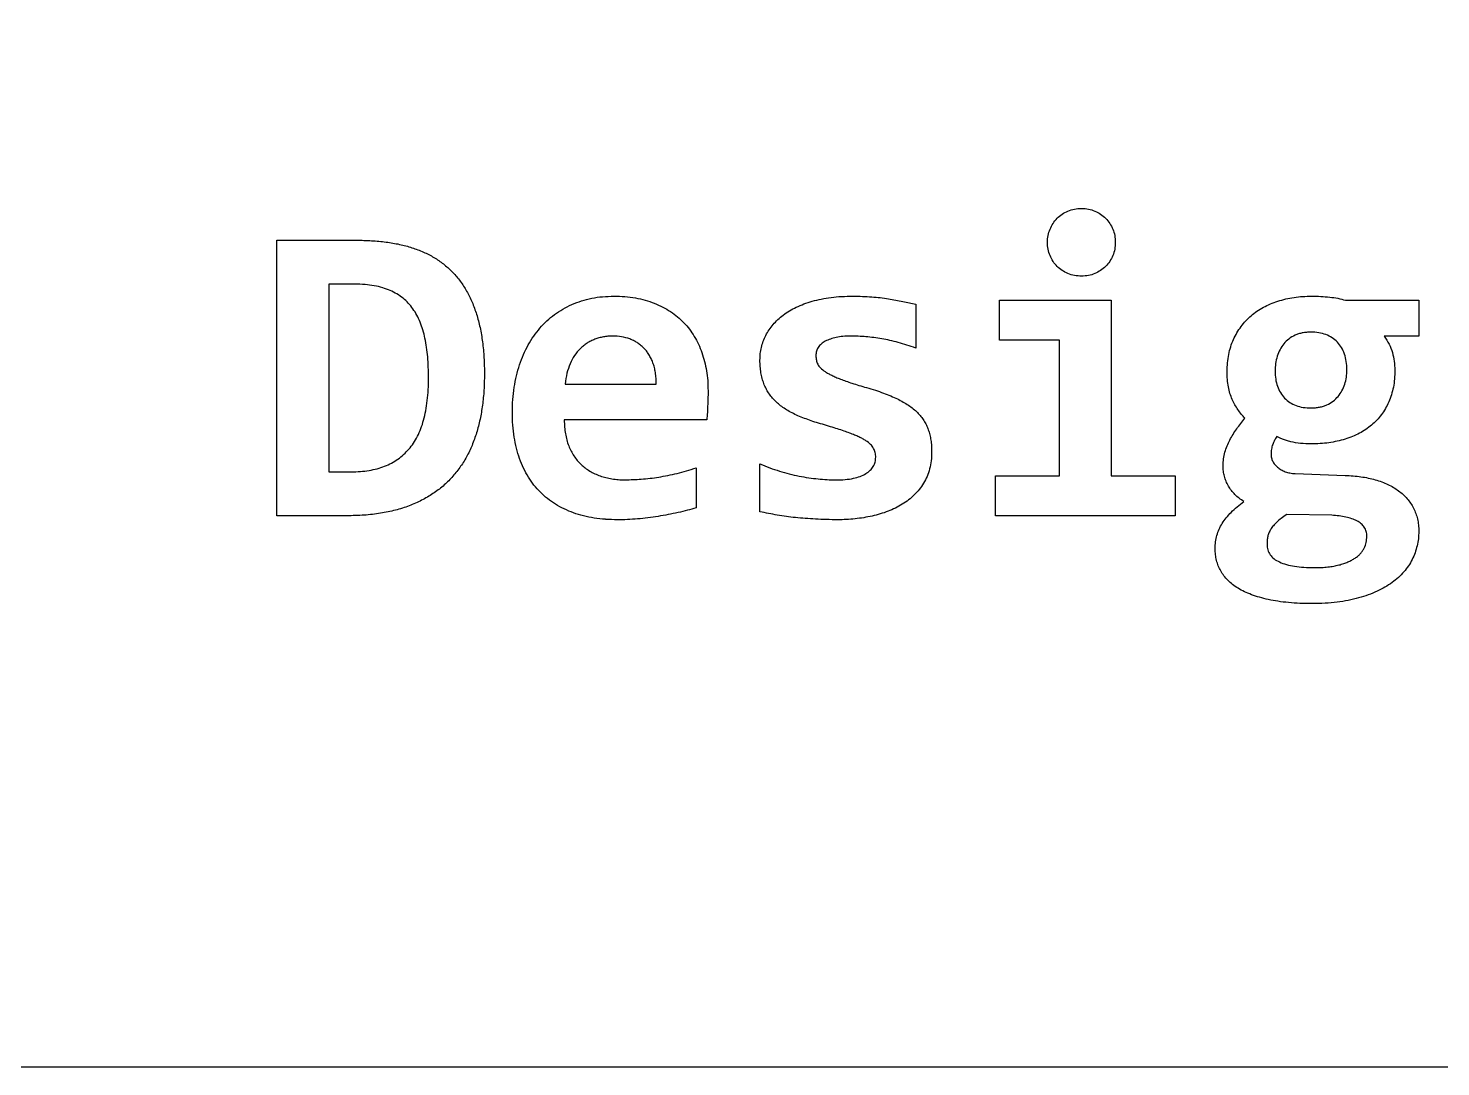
# Model space of a CAD drawing. Extents: x 0 to 260, y 0 to 99.
# Drawn here: x 130.2 to 146.48, y 0.12 to 12.09 of the extents above; entities that cross this region are included whole.
import ezdxf

# ---------------------------------------------------------------- set-up
doc = ezdxf.new("R2010")
doc.units = 0
doc.layers.get('0').update_dxf_attribs({"linetype": 'CONTINUOUS'})

msp = doc.modelspace()

# ---------------------------------------------------------------- linework, layer by layer
at = {"color": 7}
for points in [[(0.120758, 99.386226), (0.120758, 0.120751), (260.120757, 0.120751), (260.120757, 99.386226)], [(142.419569, 10.006007)], [(141.348294, 6.470751), (141.348294, 6.930914), (142.084526, 6.930914), (142.084526, 8.495395), (141.394309, 8.495395), (141.394309, 8.955532), (142.682714, 8.955532), (142.682714, 6.930914), (143.418946, 6.930914), (143.418946, 6.470751)], [(134.811362, 8.184113)], [(145.390381, 8.249518)]]:
    msp.add_lwpolyline(points, close=True, dxfattribs=at)
for points in [[(133.065685, 6.470751), (133.065685, 9.645751), (134.003949, 9.645751)], [(133.965127, 9.139629), (133.663874, 9.139629), (133.663874, 6.976951), (133.924143, 6.976951)], [(145.38103, 8.955426), (146.22583, 8.955532)], [(146.22583, 8.955532), (146.22583, 8.541406), (145.826079, 8.541406)], [(140.428727, 8.908965), (140.428723, 8.403373)], [(136.388796, 7.989115), (137.437062, 7.989247)], [(138.020153, 7.575201), (136.378728, 7.575201)], [(137.897206, 7.02291), (137.897206, 6.56272)], [(138.633445, 6.517397), (138.633445, 7.069026)], [(144.801535, 6.957478), (145.375999, 6.935782)], [(133.870221, 6.470671), (133.065685, 6.470751)], [(136.853252, 6.429555), (136.853253, 6.429767)], [(145.222139, 6.47591), (144.703757, 6.485964)], [(145.620446, 6.290543), (145.620453, 6.290305)]]:
    msp.add_lwpolyline(points, dxfattribs=at)
for points in [[(142.057923, 9.898851), (142.075618, 9.916843), (142.095204, 9.933009), (142.11616, 9.947032)], [(142.11616, 9.947032), (142.13721, 9.961055), (142.15964, 9.973225), (142.183025, 9.982988)], [(142.183025, 9.982988), (142.207335, 9.993307), (142.232677, 10.001245), (142.258517, 10.006007)], [(142.258517, 10.006007), (142.28501, 10.01077), (142.312026, 10.012357), (142.339043, 10.013945)], [(142.339043, 10.013945), (142.366093, 10.011299), (142.393142, 10.011034), (142.419569, 10.006007)], [(142.419569, 10.005928), (142.444673, 10.001165), (142.469214, 9.992963), (142.492905, 9.982909)], [(142.492905, 9.982909), (142.516304, 9.972855), (142.538874, 9.961213), (142.559769, 9.946952)], [(142.559769, 9.946952), (142.580267, 9.932929), (142.599154, 9.916578), (142.616568, 9.898772)], [(141.953671, 9.700413), (141.958243, 9.725549), (141.966085, 9.750102), (141.97596, 9.773756)], [(141.97596, 9.773756), (141.985696, 9.797039), (141.997407, 9.819502), (142.011189, 9.840616)], [(142.011189, 9.840616), (142.024805, 9.861518), (142.040441, 9.881097), (142.057923, 9.898851)], [(142.616568, 9.898772), (142.634134, 9.88078), (142.650203, 9.861439), (142.664021, 9.840537)], [(142.664021, 9.840537), (142.677922, 9.819635), (142.689548, 9.797039), (142.699251, 9.773677)], [(142.699251, 9.773677), (142.709091, 9.749864), (142.716957, 9.725443), (142.721539, 9.700334)], [(134.003949, 9.645751), (134.062717, 9.645751), (134.121484, 9.643105), (134.180099, 9.63993)], [(134.180099, 9.63993), (134.235156, 9.63649), (134.29008, 9.630405), (134.344744, 9.622732)], [(134.344744, 9.622732), (134.396387, 9.615323), (134.447799, 9.606328), (134.498605, 9.594686)], [(141.946482, 9.62133), (141.947699, 9.647894), (141.948943, 9.674431), (141.953671, 9.700413)], [(141.953671, 9.542933), (141.948975, 9.568598), (141.947729, 9.595003), (141.946482, 9.62133)], [(142.721539, 9.700334), (142.726286, 9.674405), (142.727508, 9.647814), (142.728728, 9.621277)], [(142.728728, 9.621277), (142.727484, 9.595083), (142.726241, 9.568704), (142.721539, 9.542933)], [(134.498605, 9.594686), (134.546441, 9.583573), (134.593738, 9.57008), (134.640244, 9.554416)], [(134.640244, 9.554416), (134.684687, 9.539335), (134.728407, 9.522164), (134.771097, 9.502664)], [(134.771097, 9.502664), (134.812077, 9.483878), (134.852108, 9.463029), (134.890448, 9.439376)], [(141.97596, 9.469617), (141.966096, 9.493165), (141.958246, 9.517851), (141.953671, 9.542933)], [(142.011189, 9.402731), (141.997375, 9.423897), (141.985686, 9.446281), (141.97596, 9.469617)], [(142.699251, 9.469617), (142.689556, 9.446334), (142.677957, 9.423739), (142.664021, 9.402731)], [(142.721539, 9.542933), (142.716954, 9.517798), (142.709083, 9.493298), (142.699251, 9.469617)], [(134.890448, 9.439376), (134.928046, 9.416092), (134.964019, 9.390348), (134.998294, 9.362461)], [(134.998294, 9.362461), (135.03213, 9.334918), (135.06431, 9.305391), (135.094637, 9.274011)], [(142.057923, 9.345237), (142.040331, 9.362699), (142.024737, 9.38204), (142.011189, 9.402731)], [(142.11616, 9.298485), (142.095406, 9.312243), (142.075649, 9.327721), (142.057923, 9.345237)], [(142.183025, 9.261814), (142.159593, 9.271868), (142.137356, 9.284303), (142.11616, 9.298485)], [(142.559769, 9.298485), (142.538727, 9.284197), (142.516354, 9.271815), (142.492905, 9.261814)], [(142.616568, 9.345237), (142.599125, 9.328039), (142.580066, 9.312296), (142.559769, 9.298485)], [(142.664021, 9.402731), (142.650273, 9.382093), (142.634251, 9.362752), (142.616568, 9.345237)], [(134.082322, 9.135396), (134.043345, 9.138306), (134.004237, 9.1391), (133.965127, 9.139629)], [(134.18873, 9.121637), (134.153526, 9.127987), (134.117979, 9.13275), (134.082322, 9.135396)], [(134.285792, 9.098619), (134.253902, 9.108144), (134.221464, 9.115552), (134.18873, 9.121637)], [(135.094637, 9.274011), (135.125272, 9.24234), (135.154017, 9.208791), (135.180195, 9.173363)], [(135.180195, 9.173363), (135.207109, 9.136957), (135.231311, 9.098539), (135.253531, 9.059037)], [(142.258517, 9.239589), (142.23267, 9.244087), (142.207211, 9.251495), (142.183025, 9.261814)], [(142.339043, 9.231651), (142.312065, 9.234297), (142.285086, 9.234826), (142.258517, 9.239589)], [(142.419569, 9.239589), (142.393063, 9.234826), (142.366053, 9.233239), (142.339043, 9.231651)], [(142.492905, 9.261814), (142.469336, 9.251759), (142.444678, 9.244087), (142.419569, 9.239589)], [(134.372788, 9.066975), (134.344508, 9.07941), (134.315386, 9.089729), (134.285792, 9.098619)], [(134.450438, 9.026731), (134.42548, 9.041813), (134.39951, 9.05528), (134.372788, 9.066975)], [(134.520179, 8.977836), (134.498081, 8.995563), (134.47474, 9.011994), (134.450438, 9.026731)], [(134.581292, 8.92103), (134.562279, 8.941403), (134.541825, 8.960347), (134.520179, 8.977836)], [(135.253531, 9.059037), (135.276624, 9.018), (135.297576, 8.975773), (135.316082, 8.932513)], [(136.577885, 8.947621), (136.616549, 8.959792), (136.655977, 8.969846), (136.695797, 8.977836)], [(136.695797, 8.977836), (136.73668, 8.986038), (136.777977, 8.992124), (136.819461, 8.995828)], [(136.819461, 8.995828), (136.862704, 8.999532), (136.90615, 9.000591), (136.949596, 9.001649)], [(136.949596, 9.001649), (136.992297, 9.001596), (137.034998, 8.999003), (137.077574, 8.996622)], [(137.077574, 8.996622), (137.11804, 8.993711), (137.158394, 8.988684), (137.198362, 8.981541)], [(137.198362, 8.981541), (137.236387, 8.974661), (137.274062, 8.966195), (137.311241, 8.955611)], [(137.311241, 8.955611), (137.346789, 8.945557), (137.381883, 8.933916), (137.416212, 8.920395)], [(139.235942, 8.943202), (139.270329, 8.952992), (139.305147, 8.961194), (139.340194, 8.968338)], [(139.340194, 8.968338), (139.377584, 8.976011), (139.415235, 8.982096), (139.453073, 8.987123)], [(139.453073, 8.987123), (139.493177, 8.99215), (139.533492, 8.995855), (139.573861, 8.997971)], [(139.573861, 8.997971), (139.616958, 9.000617), (139.660118, 9.000882), (139.703278, 9.001675)], [(139.703278, 9.001675), (139.740678, 9.001464), (139.778076, 9.001675), (139.81544, 8.99903)], [(139.81544, 8.99903), (139.850937, 8.99903), (139.886403, 8.995855), (139.921849, 8.993209)], [(139.921849, 8.993209), (139.954737, 8.990563), (139.987607, 8.988182), (140.020349, 8.984477)], [(140.020349, 8.984477), (140.051358, 8.981038), (140.082251, 8.976275), (140.113096, 8.971513)], [(140.113096, 8.971513), (140.169398, 8.962782), (140.22554, 8.952727), (140.281337, 8.941324)], [(144.601659, 8.944049), (144.631752, 8.953574), (144.662208, 8.962041), (144.69297, 8.969184)], [(144.69297, 8.969184), (144.724571, 8.976593), (144.756495, 8.982414), (144.788593, 8.987176)], [(144.788593, 8.987176), (144.821754, 8.992203), (144.855102, 8.995907), (144.888531, 8.998024)], [(144.888531, 8.998024), (144.922984, 9.00067), (144.957524, 9.000934), (144.992064, 9.001728)], [(144.992064, 9.001728), (145.027315, 9.001649), (145.062565, 9.001649), (145.097753, 8.998818)], [(145.097753, 8.998818), (145.131596, 8.996172), (145.165381, 8.99432), (145.199129, 8.99088)], [(145.199129, 8.99088), (145.231189, 8.987441), (145.263216, 8.983472), (145.294753, 8.977122)], [(145.294753, 8.977122), (145.323789, 8.971301), (145.35241, 8.963364), (145.38103, 8.955426)], [(134.634496, 8.855599), (134.618253, 8.878618), (134.600508, 8.900499), (134.581292, 8.92103)], [(134.679791, 8.782256), (134.666134, 8.807656), (134.651099, 8.83213), (134.634496, 8.855599)], [(135.316082, 8.932513), (135.335555, 8.886978), (135.352317, 8.840306), (135.367129, 8.793025)], [(135.367129, 8.793025), (135.38285, 8.742833), (135.396376, 8.691981), (135.407392, 8.640598)], [(136.266568, 8.789453), (136.297351, 8.812207), (136.32914, 8.833533), (136.362192, 8.852715)], [(136.362192, 8.852715), (136.395838, 8.872294), (136.430794, 8.889545), (136.466444, 8.905208)], [(136.466444, 8.905208), (136.502864, 8.921348), (136.540008, 8.935582), (136.577885, 8.947621)], [(137.416212, 8.920395), (137.44953, 8.907166), (137.482127, 8.892244), (137.513993, 8.875813)], [(137.513993, 8.875813), (137.544563, 8.859938), (137.574458, 8.842978), (137.603146, 8.824034)], [(137.603146, 8.824034), (137.631156, 8.805513), (137.658013, 8.785299), (137.683671, 8.763656)], [(138.902337, 8.783606), (138.925176, 8.800804), (138.948968, 8.81697), (138.973516, 8.83176)], [(138.973516, 8.83176), (138.999148, 8.847106), (139.025606, 8.861287), (139.052603, 8.874199)], [(139.052603, 8.874199), (139.081286, 8.887957), (139.110578, 8.900393), (139.140318, 8.911585)], [(139.140318, 8.911585), (139.171733, 8.923491), (139.203647, 8.934074), (139.235942, 8.943202)], [(140.281337, 8.941324), (140.330647, 8.93127), (140.379687, 8.919628), (140.428727, 8.908965)], [(144.293219, 8.775801), (144.314877, 8.794321), (144.337345, 8.812048), (144.360802, 8.828294)], [(144.360802, 8.828294), (144.384599, 8.844698), (144.409415, 8.859753), (144.434857, 8.873564)], [(144.434857, 8.873564), (144.461059, 8.887852), (144.487923, 8.900816), (144.515382, 8.912405)], [(144.515382, 8.912405), (144.543609, 8.924311), (144.572463, 8.93463), (144.601659, 8.944049)], [(134.717897, 8.701744), (134.706547, 8.729207), (134.693905, 8.756116), (134.679791, 8.782256)], [(134.749532, 8.612579), (134.740547, 8.642821), (134.72995, 8.672587), (134.717897, 8.701744)], [(135.407392, 8.640598), (135.41921, 8.585486), (135.428143, 8.529738), (135.435432, 8.473805)], [(136.02643, 8.540692), (136.04878, 8.572812), (136.072829, 8.603742), (136.098328, 8.633428)], [(136.098328, 8.633428), (136.12341, 8.662665), (136.149894, 8.690711), (136.178134, 8.716851)], [(136.178134, 8.716851), (136.206128, 8.742781), (136.235848, 8.766778), (136.266568, 8.789453)], [(137.683671, 8.763656), (137.709085, 8.742225), (137.733318, 8.719391), (137.756288, 8.695341)], [(137.756288, 8.695341), (137.779198, 8.671264), (137.800847, 8.646208), (137.820996, 8.619855)], [(138.739129, 8.613928), (138.753271, 8.635095), (138.768525, 8.65568), (138.785144, 8.675021)], [(138.785144, 8.675021), (138.802154, 8.694865), (138.820592, 8.713385), (138.839786, 8.731112)], [(138.839786, 8.731112), (138.859802, 8.749633), (138.880639, 8.767149), (138.902337, 8.783606)], [(144.13073, 8.580961), (144.145203, 8.605568), (144.16119, 8.629195), (144.178182, 8.652134)], [(144.178182, 8.652134), (144.195023, 8.674888), (144.212854, 8.696875), (144.232106, 8.717566)], [(144.232106, 8.717566), (144.251275, 8.738203), (144.271852, 8.757438), (144.293219, 8.775801)], [(134.773257, 8.516244), (134.766611, 8.548656), (134.758957, 8.580882), (134.749532, 8.612579)], [(134.79123, 8.412713), (134.786203, 8.447373), (134.780295, 8.481928), (134.773257, 8.516244)], [(135.435432, 8.473805), (135.443245, 8.413851), (135.449174, 8.353658), (135.452688, 8.293333)], [(135.963879, 8.440044), (135.983027, 8.474599), (136.003861, 8.508254), (136.02643, 8.540692)], [(136.684294, 8.484097), (136.669538, 8.476689), (136.655041, 8.468487), (136.641155, 8.459756)], [(136.730308, 8.504999), (136.714634, 8.498914), (136.699329, 8.49177), (136.684294, 8.484097)], [(136.77848, 8.520874), (136.762142, 8.516641), (136.74604, 8.511349), (136.730308, 8.504999)], [(136.828808, 8.531722), (136.811893, 8.528812), (136.795065, 8.525372), (136.77848, 8.520874)], [(136.882012, 8.538866), (136.86419, 8.53622), (136.846451, 8.534897), (136.828808, 8.531722)], [(136.938096, 8.541512), (136.919369, 8.541459), (136.900644, 8.541459), (136.882012, 8.538866)], [(137.038756, 8.533574), (137.00554, 8.538866), (136.971819, 8.540189), (136.938096, 8.541512)], [(137.132942, 8.508439), (137.10243, 8.519816), (137.070828, 8.528547), (137.038756, 8.533574)], [(137.176799, 8.489654), (137.162522, 8.496533), (137.147863, 8.502883), (137.132942, 8.508439)], [(137.217781, 8.466635), (137.204573, 8.475102), (137.190873, 8.482775), (137.176799, 8.489654)], [(137.256606, 8.438589), (137.244189, 8.448643), (137.23124, 8.457904), (137.217781, 8.466635)], [(137.820996, 8.619855), (137.841242, 8.593397), (137.85997, 8.565774), (137.877076, 8.537173)], [(137.877076, 8.537173), (137.894478, 8.508095), (137.910199, 8.478012), (137.924528, 8.447294)], [(138.650696, 8.411893), (138.656372, 8.435441), (138.663248, 8.45883), (138.671546, 8.481637)], [(138.671546, 8.481637), (138.679951, 8.504656), (138.689815, 8.52733), (138.701024, 8.549211)], [(138.701024, 8.549211), (138.712438, 8.571436), (138.725249, 8.593053), (138.739129, 8.613928)], [(139.386207, 8.481822), (139.369322, 8.472562), (139.353097, 8.462243), (139.338755, 8.449463)], [(139.445163, 8.507751), (139.424902, 8.500607), (139.405138, 8.492141), (139.386207, 8.481822)], [(139.513466, 8.526537), (139.490336, 8.521774), (139.467448, 8.515689), (139.445163, 8.507751)], [(139.589677, 8.537914), (139.564098, 8.535268), (139.53864, 8.531828), (139.513466, 8.526537)], [(139.675236, 8.541618), (139.646667, 8.541512), (139.618097, 8.541512), (139.589677, 8.537914)], [(139.85498, 8.53368), (139.795225, 8.538443), (139.73523, 8.54003), (139.675236, 8.541618)], [(140.036881, 8.509868), (139.976582, 8.520187), (139.915906, 8.528653), (139.85498, 8.53368)], [(140.130348, 8.491876), (140.099351, 8.498491), (140.068167, 8.504576), (140.036881, 8.509868)], [(140.226691, 8.468064), (140.19477, 8.476795), (140.162661, 8.484732), (140.130348, 8.491876)], [(140.325909, 8.438589), (140.293083, 8.449172), (140.25999, 8.458962), (140.226691, 8.468064)], [(144.058113, 8.418454), (144.06712, 8.447109), (144.07814, 8.475154), (144.090467, 8.502592)], [(144.090467, 8.502592), (144.102519, 8.529394), (144.115822, 8.555641), (144.13073, 8.580961)], [(144.728202, 8.508042), (144.706999, 8.491903), (144.687668, 8.473223), (144.670684, 8.452691)], [(144.799381, 8.550455), (144.774238, 8.538813), (144.750211, 8.52479), (144.728202, 8.508042)], [(144.839644, 8.56633), (144.825936, 8.561832), (144.812507, 8.55654), (144.799381, 8.550455)], [(144.883501, 8.577707), (144.868685, 8.574532), (144.854011, 8.570828), (144.839644, 8.56633)], [(144.930954, 8.584851), (144.915028, 8.582205), (144.899184, 8.580882), (144.883501, 8.577707)], [(144.981282, 8.587497), (144.964476, 8.587444), (144.947669, 8.587444), (144.930954, 8.584851)], [(145.07403, 8.580353), (145.043397, 8.585115), (145.01234, 8.586438), (144.981282, 8.587497)], [(145.155993, 8.558657), (145.129495, 8.568711), (145.101939, 8.575855), (145.07403, 8.580353)], [(145.227172, 8.522727), (145.204921, 8.537279), (145.180925, 8.549238), (145.155993, 8.558657)], [(145.287566, 8.472376), (145.269355, 8.491426), (145.24911, 8.508333), (145.227172, 8.522727)], [(145.335737, 8.409829), (145.322096, 8.432318), (145.305856, 8.453379), (145.287566, 8.472376)], [(145.826079, 8.541406), (145.846545, 8.511191), (145.867008, 8.480975), (145.883597, 8.44867)], [(134.804171, 8.301985), (134.800904, 8.339), (134.796562, 8.375936), (134.79123, 8.412713)], [(134.81136, 8.184086), (134.809905, 8.22343), (134.807635, 8.262773), (134.804171, 8.301985)], [(135.863223, 8.210677), (135.876719, 8.250894), (135.892158, 8.290475), (135.909237, 8.329316)], [(135.909237, 8.329316), (135.925811, 8.366993), (135.94393, 8.404008), (135.963879, 8.440044)], [(136.496641, 8.316696), (136.476898, 8.287009), (136.460427, 8.255286), (136.446313, 8.222504)], [(136.562787, 8.396494), (136.538051, 8.372417), (136.515805, 8.345482), (136.496641, 8.316696)], [(136.600893, 8.430281), (136.587695, 8.419698), (136.57494, 8.408321), (136.562787, 8.396494)], [(136.641155, 8.459756), (136.62718, 8.45076), (136.613824, 8.440706), (136.600893, 8.430281)], [(137.291836, 8.406971), (137.280633, 8.418084), (137.26888, 8.428667), (137.256606, 8.438589)], [(137.324189, 8.371015), (137.314143, 8.383714), (137.303277, 8.395621), (137.291836, 8.406971)], [(137.352948, 8.330031), (137.344114, 8.344318), (137.334589, 8.357944), (137.324189, 8.371015)], [(137.378113, 8.284734), (137.370498, 8.300344), (137.362092, 8.315373), (137.352948, 8.330031)], [(137.924528, 8.447294), (137.939213, 8.415835), (137.952433, 8.383688), (137.964072, 8.350959)], [(137.964072, 8.350959), (137.975994, 8.317436), (137.986258, 8.283332), (137.994988, 8.248856)], [(138.633443, 8.265208), (138.634263, 8.290078), (138.635083, 8.314711), (138.637756, 8.339265)], [(138.637756, 8.339265), (138.640425, 8.363606), (138.644944, 8.387948), (138.650696, 8.411893)], [(139.284114, 8.366781), (139.279624, 8.350642), (139.278634, 8.333497), (139.277642, 8.316537)], [(139.277642, 8.316537), (139.278833, 8.29881), (139.279997, 8.28095), (139.283394, 8.263382)], [(139.304963, 8.410623), (139.295909, 8.397129), (139.288408, 8.382312), (139.284114, 8.366781)], [(139.338755, 8.449463), (139.325901, 8.438086), (139.314559, 8.425122), (139.304963, 8.410623)], [(140.428723, 8.403373), (140.39455, 8.415279), (140.360378, 8.42745), (140.325909, 8.438589)], [(144.021445, 8.233696), (144.024363, 8.265763), (144.029496, 8.297672), (144.035825, 8.329316)], [(144.035825, 8.329316), (144.041839, 8.359399), (144.04893, 8.389244), (144.058113, 8.418454)], [(144.594473, 8.30889), (144.585863, 8.281691), (144.579579, 8.253725), (144.57578, 8.225494)], [(144.626827, 8.386546), (144.613674, 8.361675), (144.602948, 8.335666), (144.594473, 8.30889)], [(144.670684, 8.452691), (144.653801, 8.432318), (144.639235, 8.409961), (144.626827, 8.386546)], [(145.370248, 8.335058), (145.361369, 8.361251), (145.349968, 8.386334), (145.335737, 8.409829)], [(145.390381, 8.249518), (145.38633, 8.278516), (145.379726, 8.307276), (145.370248, 8.335058)], [(145.883597, 8.44867), (145.899549, 8.417581), (145.91192, 8.384588), (145.921703, 8.35088)], [(145.921703, 8.35088), (145.93122, 8.318098), (145.93829, 8.284681), (145.942552, 8.250947)], [(134.814238, 8.059653), (134.813576, 8.101192), (134.812915, 8.142653), (134.811362, 8.184113)], [(135.452688, 8.293333), (135.456466, 8.228483), (135.457453, 8.163502), (135.45844, 8.09852)], [(135.827274, 8.084153), (135.837389, 8.126831), (135.849269, 8.169111), (135.863223, 8.210677)], [(136.446313, 8.222504), (136.431078, 8.187129), (136.418586, 8.150564), (136.409645, 8.113231)], [(137.399682, 8.23441), (137.393327, 8.251608), (137.386162, 8.268356), (137.378113, 8.284734)], [(137.416938, 8.179774), (137.412096, 8.198294), (137.406333, 8.216498), (137.399682, 8.23441)], [(137.429162, 8.120798), (137.4261, 8.140642), (137.422029, 8.160353), (137.416938, 8.179774)], [(137.994988, 8.248856), (138.003944, 8.213508), (138.011292, 8.177736), (138.017277, 8.141727)], [(138.017277, 8.141727), (138.023457, 8.104553), (138.028185, 8.067141), (138.030937, 8.02957)], [(138.636319, 8.189722), (138.634414, 8.214857), (138.633938, 8.240019), (138.633443, 8.265208)], [(138.644947, 8.119978), (138.641116, 8.142997), (138.638097, 8.166386), (138.636319, 8.189722)], [(139.283394, 8.263382), (139.286519, 8.247242), (139.291525, 8.231182), (139.299211, 8.216657)], [(139.299211, 8.216657), (139.307524, 8.201046), (139.318975, 8.186944), (139.331565, 8.174217)], [(139.331565, 8.174217), (139.347488, 8.158078), (139.365232, 8.144134), (139.38405, 8.131805)], [(144.017132, 8.133022), (144.017767, 8.16665), (144.018402, 8.200279), (144.021445, 8.233696)], [(144.57578, 8.225494), (144.571869, 8.196442), (144.570589, 8.1671), (144.569308, 8.13797)], [(145.39757, 8.152733), (145.39622, 8.184907), (145.394866, 8.217371), (145.390381, 8.249518)], [(145.391098, 8.068199), (145.395091, 8.096245), (145.396329, 8.124635), (145.39757, 8.152733)], [(145.942552, 8.250947), (145.946857, 8.216895), (145.948299, 8.182499), (145.949741, 8.14813)], [(145.949741, 8.14813), (145.948947, 8.114527), (145.948154, 8.080952), (145.945428, 8.047482)], [(134.810642, 7.924398), (134.812997, 7.969403), (134.813613, 8.014488), (134.814238, 8.059653)], [(135.45844, 8.09852), (135.457408, 8.038327), (135.456403, 7.978108), (135.452688, 7.918048)], [(135.80139, 7.951121), (135.808306, 7.995782), (135.816855, 8.04018), (135.827274, 8.084153)], [(136.409645, 8.113231), (136.399863, 8.072379), (136.394328, 8.030602), (136.388796, 7.989115)], [(137.435633, 8.057536), (137.434496, 8.078703), (137.432395, 8.099843), (137.429162, 8.120798)], [(137.437062, 7.989247), (137.436954, 8.012001), (137.436845, 8.034808), (137.435633, 8.057536)], [(138.030937, 8.02957), (138.033795, 7.990597), (138.034522, 7.951491), (138.03525, 7.912386)], [(138.658607, 8.054546), (138.652972, 8.076242), (138.64859, 8.097991), (138.644947, 8.119978)], [(138.67802, 7.994168), (138.670432, 8.014012), (138.663955, 8.034094), (138.658607, 8.054546)], [(138.703184, 7.938077), (138.693773, 7.956333), (138.685373, 7.975013), (138.67802, 7.994168)], [(139.38405, 8.131805), (139.395467, 8.124396), (139.407276, 8.117517), (139.41928, 8.110903)], [(139.41928, 8.110903), (139.432763, 8.103494), (139.446487, 8.09688), (139.460262, 8.090001)], [(139.460262, 8.090001), (139.475968, 8.082328), (139.491737, 8.074655), (139.507714, 8.067776)], [(139.507714, 8.067776), (139.525497, 8.059838), (139.543535, 8.052694), (139.561637, 8.045551)], [(139.561637, 8.045551), (139.581897, 8.037613), (139.602234, 8.029676), (139.62275, 8.022532)], [(139.62275, 8.022532), (139.646325, 8.014065), (139.670133, 8.006392), (139.693929, 7.998719)], [(139.693929, 7.998719), (139.720253, 7.990253), (139.74656, 7.981521), (139.773017, 7.973584)], [(144.020728, 8.041), (144.018426, 8.071612), (144.017785, 8.10233), (144.017132, 8.133022)], [(144.031512, 7.956889), (144.026334, 7.984696), (144.022836, 8.012822), (144.020728, 8.041)], [(144.569308, 8.13797), (144.570684, 8.107119), (144.57207, 8.076083), (144.576497, 8.045392)], [(144.576497, 8.045392), (144.580548, 8.01732), (144.587146, 7.989512), (144.596629, 7.96271)], [(145.340051, 7.912174), (145.352875, 7.935722), (145.363265, 7.960672), (145.371686, 7.986231)], [(145.371686, 7.986231), (145.380494, 8.012954), (145.387145, 8.040418), (145.391098, 8.068199)], [(145.945428, 8.047482), (145.942862, 8.015891), (145.938544, 7.984405), (145.932488, 7.95329)], [(134.799858, 7.797848), (134.804707, 7.839943), (134.808435, 7.882117), (134.810642, 7.924398)], [(135.452688, 7.918048), (135.449145, 7.860607), (135.443147, 7.803298), (135.435432, 7.746227)], [(135.785573, 7.810918), (135.788751, 7.857855), (135.794188, 7.904633), (135.80139, 7.951121)], [(138.034535, 7.843382), (138.033927, 7.814146), (138.032763, 7.784909), (138.031659, 7.755673)], [(138.03525, 7.912386), (138.035127, 7.889367), (138.035004, 7.866401), (138.034535, 7.843382)], [(138.733381, 7.886324), (138.722502, 7.902993), (138.712363, 7.920323), (138.703184, 7.938077)], [(138.76933, 7.836715), (138.756397, 7.85259), (138.744504, 7.869179), (138.733381, 7.886324)], [(138.811031, 7.791418), (138.796376, 7.805706), (138.782328, 7.820813), (138.76933, 7.836715)], [(139.773017, 7.973584), (139.80261, 7.964588), (139.83239, 7.956121), (139.86217, 7.947655)], [(139.86217, 7.947655), (139.896053, 7.937601), (139.929937, 7.927546), (139.963546, 7.916778)], [(139.963546, 7.916778), (139.994695, 7.906724), (140.025609, 7.895876), (140.056293, 7.884419)], [(140.056293, 7.884419), (140.084529, 7.873836), (140.11257, 7.862988), (140.140414, 7.851346)], [(140.140414, 7.851346), (140.166094, 7.840763), (140.191609, 7.829651), (140.216625, 7.817559)], [(140.216625, 7.817559), (140.239787, 7.806447), (140.262521, 7.794276), (140.284928, 7.781602)], [(144.050205, 7.880662), (144.042529, 7.905798), (144.036301, 7.931145), (144.031512, 7.956889)], [(144.075369, 7.812373), (144.065691, 7.834598), (144.057325, 7.857458), (144.050205, 7.880662)], [(144.596629, 7.96271), (144.605588, 7.93731), (144.617121, 7.912994), (144.63114, 7.890108)], [(144.63114, 7.890108), (144.644906, 7.867618), (144.66107, 7.84661), (144.679311, 7.827534)], [(144.679311, 7.827534), (144.697475, 7.808484), (144.717697, 7.791471), (144.739705, 7.77721)], [(145.238675, 7.792106), (145.259567, 7.807981), (145.278538, 7.826581), (145.295474, 7.846743)], [(145.295474, 7.846743), (145.312487, 7.867116), (145.327444, 7.88897), (145.340051, 7.912174)], [(145.910199, 7.86484), (145.901434, 7.836741), (145.891141, 7.809119), (145.879283, 7.782158)], [(145.932488, 7.95329), (145.926677, 7.923419), (145.919253, 7.893891), (145.910199, 7.86484)], [(134.757437, 7.573534), (134.767256, 7.609147), (134.775738, 7.645104), (134.782602, 7.681378)], [(134.782602, 7.681378), (134.789896, 7.719954), (134.79536, 7.758848), (134.799858, 7.797848)], [(135.435432, 7.746227), (135.428002, 7.691247), (135.418983, 7.636505), (135.407392, 7.582292)], [(135.780541, 7.663466), (135.781387, 7.712705), (135.78226, 7.761891), (135.785573, 7.810918)], [(135.785573, 7.516013), (135.782215, 7.565041), (135.781377, 7.614227), (135.780541, 7.663466)], [(138.027344, 7.662196), (138.025466, 7.633171), (138.022812, 7.604199), (138.020153, 7.575201)], [(138.031659, 7.755673), (138.030469, 7.724505), (138.029358, 7.693337), (138.027344, 7.662196)], [(138.858483, 7.748979), (138.841976, 7.762208), (138.82618, 7.776522), (138.811031, 7.791418)], [(138.911687, 7.710165), (138.89341, 7.722336), (138.875565, 7.7353), (138.858483, 7.748979)], [(138.971363, 7.673493), (138.951053, 7.685135), (138.931125, 7.697306), (138.911687, 7.710165)], [(139.03607, 7.639706), (139.014115, 7.65029), (138.992531, 7.661402), (138.971363, 7.673493)], [(140.284928, 7.781602), (140.305727, 7.769961), (140.326242, 7.757525), (140.346041, 7.744217)], [(140.346041, 7.744217), (140.364916, 7.731517), (140.383143, 7.717758), (140.400683, 7.703233)], [(140.400683, 7.703233), (140.416892, 7.689739), (140.432515, 7.67569), (140.447417, 7.66082)], [(140.447417, 7.66082), (140.461839, 7.646532), (140.475587, 7.631372), (140.488399, 7.615523)], [(144.106285, 7.75054), (144.094935, 7.770648), (144.08456, 7.791233), (144.075369, 7.812373)], [(144.141515, 7.693734), (144.129143, 7.712255), (144.117258, 7.731146), (144.106285, 7.75054)], [(144.179621, 7.641241), (144.165982, 7.657909), (144.15352, 7.675742), (144.141515, 7.693734)], [(144.739705, 7.77721), (144.761938, 7.762923), (144.785994, 7.751281), (144.810884, 7.741994)], [(144.810884, 7.741994), (144.837445, 7.732205), (144.864957, 7.724796), (144.892847, 7.720298)], [(144.892847, 7.720298), (144.923459, 7.715536), (144.954527, 7.714213), (144.985595, 7.713155)], [(144.985595, 7.713155), (145.002407, 7.713207), (145.01922, 7.713207), (145.035924, 7.7158)], [(145.035924, 7.7158), (145.051838, 7.718446), (145.067653, 7.719769), (145.083376, 7.722944)], [(145.083376, 7.722944), (145.098172, 7.725855), (145.112887, 7.729294), (145.127234, 7.733792)], [(145.127234, 7.733792), (145.140976, 7.738025), (145.154378, 7.743582), (145.167496, 7.749667)], [(145.167496, 7.749667), (145.192624, 7.761309), (145.216711, 7.775332), (145.238675, 7.792106)], [(145.840458, 7.705958), (145.826412, 7.681881), (145.811011, 7.658624), (145.794444, 7.636214)], [(145.879283, 7.782158), (145.867795, 7.755964), (145.854836, 7.730591), (145.840458, 7.705958)], [(134.725802, 7.475744), (134.738065, 7.507732), (134.748326, 7.540487), (134.757437, 7.573534)], [(135.407392, 7.582292), (135.396261, 7.530222), (135.382756, 7.478654), (135.367129, 7.427722)], [(135.80139, 7.37798), (135.794137, 7.423753), (135.788737, 7.469817), (135.785573, 7.516013)], [(136.378728, 7.575201), (136.379072, 7.547843), (136.379442, 7.520485), (136.381604, 7.493259)], [(136.381604, 7.493259), (136.383668, 7.467595), (136.387335, 7.441851), (136.391669, 7.416318)], [(139.10653, 7.608803), (139.082768, 7.618328), (139.059212, 7.628647), (139.03607, 7.639706)], [(139.183461, 7.579302), (139.157656, 7.588827), (139.131973, 7.598352), (139.10653, 7.608803)], [(139.264705, 7.551282), (139.237438, 7.560014), (139.210382, 7.569539), (139.183461, 7.579302)], [(139.35242, 7.524824), (139.323102, 7.533291), (139.293784, 7.541757), (139.264705, 7.551282)], [(139.445168, 7.497678), (139.414289, 7.506938), (139.383355, 7.515934), (139.35242, 7.524824)], [(139.52857, 7.471749), (139.500901, 7.480745), (139.473057, 7.489211), (139.445168, 7.497678)], [(140.488399, 7.615523), (140.500826, 7.600177), (140.512375, 7.584091), (140.522909, 7.567343)], [(140.522909, 7.567343), (140.533262, 7.550938), (140.542634, 7.533846), (140.550949, 7.516305)], [(140.550949, 7.516305), (140.559374, 7.498577), (140.566713, 7.480242), (140.573238, 7.461668)], [(144.127135, 7.472304), (144.142044, 7.493206), (144.157923, 7.513315), (144.173868, 7.533397)], [(144.173868, 7.533397), (144.189881, 7.553505), (144.20596, 7.573693), (144.22204, 7.593801)], [(144.22204, 7.593801), (144.207523, 7.609411), (144.193005, 7.62481), (144.179621, 7.641241)], [(145.681565, 7.516146), (145.660163, 7.498154), (145.637818, 7.481459), (145.6147, 7.465822)], [(145.741959, 7.572952), (145.723039, 7.552843), (145.702766, 7.533899), (145.681565, 7.516146)], [(145.794444, 7.636214), (145.778146, 7.614253), (145.760718, 7.592928), (145.741959, 7.572952)], [(134.640244, 7.307522), (134.657225, 7.333186), (134.672332, 7.359909), (134.686258, 7.38732)], [(134.686258, 7.38732), (134.700903, 7.416133), (134.714242, 7.445608), (134.725802, 7.475744)], [(135.367129, 7.427722), (135.352045, 7.378562), (135.334978, 7.330011), (135.315363, 7.282492)], [(135.827274, 7.249287), (135.816749, 7.291753), (135.808242, 7.334721), (135.80139, 7.37798)], [(136.391669, 7.416318), (136.395772, 7.392241), (136.400466, 7.368085), (136.406766, 7.344431)], [(136.406766, 7.344431), (136.412809, 7.321677), (136.420333, 7.299399), (136.429054, 7.277544)], [(139.602624, 7.446613), (139.577992, 7.45508), (139.553351, 7.463547), (139.52857, 7.471749)], [(139.667332, 7.423595), (139.645877, 7.431532), (139.624253, 7.439205), (139.602624, 7.446613)], [(139.724131, 7.40137), (139.705325, 7.409042), (139.686395, 7.416451), (139.667332, 7.423595)], [(139.773741, 7.379674), (139.757376, 7.387347), (139.740804, 7.39449), (139.724131, 7.40137)], [(139.816879, 7.357978), (139.802753, 7.365651), (139.78833, 7.372795), (139.773741, 7.379674)], [(139.853547, 7.336282), (139.841572, 7.343955), (139.82934, 7.351099), (139.816879, 7.357978)], [(139.908908, 7.293128), (139.892369, 7.309797), (139.873305, 7.323661), (139.853547, 7.336282)], [(140.573238, 7.461668), (140.579876, 7.442883), (140.585673, 7.423568), (140.590494, 7.404148)], [(140.590494, 7.404148), (140.595553, 7.383775), (140.599535, 7.363084), (140.602718, 7.342315)], [(140.602718, 7.342315), (140.606041, 7.320619), (140.608494, 7.298791), (140.609907, 7.276883)], [(144.017131, 7.275296), (144.026471, 7.298579), (144.036639, 7.321359), (144.048047, 7.343584)], [(144.048047, 7.343584), (144.059514, 7.365809), (144.072238, 7.387638), (144.085434, 7.409016)], [(144.085434, 7.409016), (144.098703, 7.430447), (144.112449, 7.451746), (144.127135, 7.472304)], [(144.563554, 7.340568), (144.555323, 7.324958), (144.547909, 7.308977), (144.541985, 7.292388)], [(144.588719, 7.384357), (144.58008, 7.369805), (144.571441, 7.355464), (144.563554, 7.340568)], [(144.619635, 7.367953), (144.60916, 7.373244), (144.598939, 7.378801), (144.588719, 7.384357)], [(144.656303, 7.352078), (144.643833, 7.35684), (144.631567, 7.361867), (144.619635, 7.367953)], [(144.70016, 7.33779), (144.685404, 7.342023), (144.670716, 7.346786), (144.656303, 7.352078)], [(144.750488, 7.324032), (144.733584, 7.328001), (144.716831, 7.332763), (144.70016, 7.33779)], [(145.285409, 7.329853), (145.25375, 7.322973), (145.221863, 7.317153), (145.189785, 7.312655)], [(145.376719, 7.353665), (145.34667, 7.344405), (145.316147, 7.336732), (145.285409, 7.329853)], [(145.462277, 7.384568), (145.43423, 7.372927), (145.405695, 7.362608), (145.376719, 7.353665)], [(145.542083, 7.421954), (145.516159, 7.408196), (145.489447, 7.39576), (145.462277, 7.384568)], [(145.6147, 7.465822), (145.591266, 7.449947), (145.567039, 7.435289), (145.542083, 7.421954)], [(134.4605, 7.123451), (134.483852, 7.139855), (134.506229, 7.157556), (134.527364, 7.176659)], [(134.527364, 7.176659), (134.548491, 7.195709), (134.568379, 7.216241), (134.58704, 7.237778)], [(134.58704, 7.237778), (134.606203, 7.260003), (134.624074, 7.283154), (134.640244, 7.307522)], [(135.315363, 7.282492), (135.296503, 7.236772), (135.275285, 7.192031), (135.251374, 7.148745)], [(135.863223, 7.129219), (135.849216, 7.168589), (135.837323, 7.2087), (135.827274, 7.249287)], [(136.429054, 7.277544), (136.437375, 7.256642), (136.446787, 7.236349), (136.457094, 7.216452)], [(136.457094, 7.216452), (136.46717, 7.196873), (136.478102, 7.177929), (136.490167, 7.159646)], [(139.943419, 7.247832), (139.934082, 7.264501), (139.922326, 7.279688), (139.908908, 7.293128)], [(139.962112, 7.199678), (139.958371, 7.216346), (139.951891, 7.232751), (139.943419, 7.247832)], [(139.967864, 7.145729), (139.966964, 7.163985), (139.966038, 7.182056), (139.962112, 7.199678)], [(140.612076, 7.207139), (140.611071, 7.173034), (140.610039, 7.138929), (140.606316, 7.105063)], [(140.609907, 7.276883), (140.611415, 7.2536), (140.611732, 7.230422), (140.612076, 7.207139)], [(143.97615, 7.127896), (143.979352, 7.153296), (143.984842, 7.17867), (143.991967, 7.203382)], [(143.991967, 7.203382), (143.999005, 7.227723), (144.007641, 7.251721), (144.017131, 7.275296)], [(144.528325, 7.238466), (144.525248, 7.218357), (144.524271, 7.198275), (144.523293, 7.178061)], [(144.523293, 7.178061), (144.52443, 7.164832), (144.525594, 7.151523), (144.528325, 7.138532)], [(144.541985, 7.292388), (144.535741, 7.274925), (144.531148, 7.256801), (144.528325, 7.238466)], [(144.862649, 7.305246), (144.824916, 7.308951), (144.787346, 7.315036), (144.750488, 7.324032)], [(144.984157, 7.298896), (144.943591, 7.298976), (144.903027, 7.301542), (144.862649, 7.305246)], [(145.089128, 7.302601), (145.05418, 7.299955), (145.019169, 7.29969), (144.984157, 7.298896)], [(145.189785, 7.312655), (145.15639, 7.307892), (145.122788, 7.304717), (145.089128, 7.302601)], [(134.129052, 6.993356), (134.160269, 6.998647), (134.191275, 7.005262), (134.221799, 7.013464)], [(134.221799, 7.013464), (134.251049, 7.021401), (134.279855, 7.031191), (134.308077, 7.042224)], [(134.308077, 7.042224), (134.335331, 7.053072), (134.36204, 7.064978), (134.387883, 7.078869)], [(134.387883, 7.078869), (134.412955, 7.092363), (134.437213, 7.107153), (134.4605, 7.123451)], [(135.173724, 7.02582), (135.145901, 6.986767), (135.116022, 6.94917), (135.083852, 6.913637)], [(135.251374, 7.148745), (135.227921, 7.106306), (135.201874, 7.065322), (135.173724, 7.02582)], [(135.909237, 7.018491), (135.891954, 7.054554), (135.876622, 7.091542), (135.863223, 7.129219)], [(135.964598, 6.917103), (135.944342, 6.949885), (135.925886, 6.983751), (135.909237, 7.018491)], [(136.490167, 7.159646), (136.501859, 7.141919), (136.514615, 7.12488), (136.528273, 7.108608)], [(136.528273, 7.108608), (136.541796, 7.092468), (136.556208, 7.077123), (136.571412, 7.062571)], [(136.571412, 7.062571), (136.586657, 7.048018), (136.6027, 7.034234), (136.619583, 7.021587)], [(136.619583, 7.021587), (136.636617, 7.008887), (136.654505, 6.997245), (136.672787, 6.986371)], [(137.786484, 6.989149), (137.82352, 6.999997), (137.860363, 7.011374), (137.897206, 7.02291)], [(138.633445, 7.069026), (138.670888, 7.053416), (138.708331, 7.037858), (138.746324, 7.02373)], [(138.746324, 7.02373), (138.78354, 7.009971), (138.821284, 6.997536), (138.859204, 6.98563)], [(139.903876, 6.995419), (139.917378, 7.008648), (139.929258, 7.023703), (139.939106, 7.040002)], [(139.939106, 7.040002), (139.948597, 7.055612), (139.956201, 7.072678), (139.960675, 7.090325)], [(139.960675, 7.090325), (139.965239, 7.108317), (139.966552, 7.126997), (139.967864, 7.145729)], [(140.58906, 7.011585), (140.581329, 6.981926), (140.571542, 6.952795), (140.559582, 6.92459)], [(140.606316, 7.105063), (140.602858, 7.073577), (140.597061, 7.042277), (140.58906, 7.011585)], [(143.971118, 7.046669), (143.971938, 7.073815), (143.972785, 7.100988), (143.97615, 7.127896)], [(143.974713, 6.98555), (143.972359, 7.005923), (143.971737, 7.026243), (143.971118, 7.046669)], [(144.528325, 7.138532), (144.531196, 7.124774), (144.53581, 7.111518), (144.541985, 7.098977)], [(144.541985, 7.098977), (144.548433, 7.086013), (144.556582, 7.073577), (144.565711, 7.062306)], [(144.565711, 7.062306), (144.575381, 7.050135), (144.586152, 7.039023), (144.598064, 7.029233)], [(144.598064, 7.029233), (144.610746, 7.018914), (144.624725, 7.010183), (144.639046, 7.001928)], [(144.639046, 7.001928), (144.654379, 6.993197), (144.670105, 6.985259), (144.686498, 6.978909)], [(133.924143, 6.976951), (133.959412, 6.976951), (133.994681, 6.979597), (134.029833, 6.981185)], [(134.029833, 6.981185), (134.063054, 6.983831), (134.096169, 6.987799), (134.129052, 6.993356)], [(135.083852, 6.913637), (135.051759, 6.878209), (135.017386, 6.844792), (134.981039, 6.813703)], [(136.029306, 6.824366), (136.005986, 6.854), (135.98443, 6.885035), (135.964598, 6.917103)], [(136.672787, 6.986371), (136.691496, 6.975258), (136.710619, 6.964675), (136.730305, 6.955441)], [(136.730305, 6.955441), (136.750429, 6.945916), (136.771145, 6.937714), (136.792137, 6.930305)], [(136.792137, 6.930305), (136.813881, 6.922632), (136.83592, 6.915753), (136.858283, 6.910197)], [(136.858283, 6.910197), (136.88127, 6.904376), (136.904597, 6.900143), (136.928024, 6.896439)], [(136.928024, 6.896439), (136.95213, 6.892735), (136.976342, 6.889559), (137.00064, 6.887707)], [(137.00064, 6.887707), (137.02622, 6.885062), (137.051895, 6.885062), (137.077572, 6.884797)], [(137.077572, 6.884797), (137.140434, 6.887443), (137.203295, 6.887972), (137.265945, 6.892735)], [(137.265945, 6.892735), (137.333094, 6.897762), (137.400001, 6.906493), (137.466539, 6.917076)], [(137.466539, 6.917076), (137.501646, 6.922632), (137.536651, 6.928718), (137.57151, 6.935862)], [(137.57151, 6.935862), (137.607152, 6.943005), (137.642642, 6.950943), (137.677918, 6.959674)], [(137.677918, 6.959674), (137.714319, 6.96867), (137.750493, 6.978724), (137.786484, 6.989149)], [(138.859204, 6.98563), (138.896358, 6.973988), (138.933682, 6.962876), (138.971364, 6.953271)], [(138.971364, 6.953271), (139.008696, 6.943746), (139.046381, 6.93528), (139.084243, 6.928136)], [(139.084243, 6.928136), (139.121005, 6.920992), (139.157934, 6.914907), (139.194966, 6.90935)], [(139.194966, 6.90935), (139.230816, 6.904059), (139.266761, 6.899296), (139.302812, 6.895592)], [(139.302812, 6.895592), (139.337484, 6.891888), (139.372253, 6.889242), (139.407064, 6.887655)], [(139.407064, 6.887655), (139.44083, 6.885009), (139.474635, 6.885009), (139.508439, 6.884744)], [(139.508439, 6.884744), (139.544441, 6.88485), (139.580442, 6.88485), (139.616286, 6.888977)], [(139.616286, 6.888977), (139.647892, 6.891623), (139.679376, 6.896121), (139.710472, 6.902736)], [(139.710472, 6.902736), (139.737093, 6.908292), (139.763429, 6.915436), (139.78884, 6.924961)], [(139.78884, 6.924961), (139.811303, 6.933427), (139.833045, 6.944011), (139.853548, 6.956605)], [(139.853548, 6.956605), (139.871643, 6.967717), (139.888773, 6.980682), (139.903876, 6.995419)], [(140.519319, 6.846221), (140.504161, 6.82135), (140.487195, 6.797723), (140.468991, 6.775048)], [(140.559582, 6.92459), (140.54811, 6.897523), (140.53464, 6.871303), (140.519319, 6.846221)], [(143.986217, 6.926601), (143.981008, 6.945916), (143.977026, 6.965654), (143.974713, 6.98555)], [(144.00563, 6.869081), (143.997997, 6.887866), (143.991483, 6.907022), (143.986217, 6.926601)], [(144.032232, 6.813703), (144.02222, 6.831695), (144.013354, 6.85011), (144.00563, 6.869081)], [(144.686498, 6.978909), (144.704122, 6.97203), (144.722516, 6.967003), (144.741141, 6.963828)], [(144.741141, 6.963828), (144.761096, 6.960388), (144.781315, 6.958801), (144.801535, 6.957478)], [(145.375999, 6.935782), (145.407421, 6.935862), (145.438844, 6.933136), (145.470184, 6.930755)], [(145.470184, 6.930755), (145.499996, 6.928109), (145.529732, 6.924934), (145.559337, 6.920701)], [(145.559337, 6.920701), (145.587772, 6.916468), (145.616086, 6.911705), (145.644177, 6.90562)], [(145.644177, 6.90562), (145.671234, 6.899799), (145.698085, 6.893184), (145.724702, 6.885511)], [(145.724702, 6.885511), (145.750147, 6.878103), (145.77538, 6.870166), (145.800195, 6.86117)], [(145.800195, 6.86117), (145.823872, 6.852438), (145.847169, 6.842649), (145.869935, 6.831695)], [(134.864564, 6.725994), (134.82267, 6.69816), (134.779172, 6.67276), (134.73443, 6.649794)], [(134.981039, 6.813703), (134.944075, 6.782112), (134.905069, 6.752902), (134.864564, 6.725994)], [(136.102642, 6.741684), (136.076573, 6.767878), (136.052097, 6.795394), (136.029306, 6.824366)], [(136.185324, 6.668341), (136.15637, 6.691096), (136.12871, 6.715622), (136.102642, 6.741684)], [(140.411473, 6.711045), (140.390838, 6.690672), (140.368966, 6.671384), (140.346046, 6.653525)], [(140.468991, 6.775048), (140.451023, 6.752558), (140.431853, 6.731259), (140.411473, 6.711045)], [(144.066024, 6.761951), (144.053549, 6.778355), (144.042309, 6.795712), (144.032232, 6.813703)], [(144.107724, 6.714485), (144.092813, 6.729301), (144.078773, 6.745176), (144.066024, 6.761951)], [(144.155177, 6.672786), (144.138416, 6.685486), (144.122636, 6.699589), (144.107724, 6.714485)], [(145.869935, 6.831695), (145.891795, 6.821112), (145.913168, 6.809735), (145.933924, 6.797167)], [(145.933924, 6.797167), (145.953905, 6.785261), (145.973319, 6.772032), (145.992161, 6.758353)], [(145.992161, 6.758353), (146.0106, 6.744859), (146.028496, 6.730598), (146.045366, 6.715199)], [(146.045366, 6.715199), (146.061645, 6.700382), (146.07697, 6.684454), (146.09138, 6.667759)], [(134.433179, 6.535468), (134.376323, 6.520651), (134.318667, 6.508851), (134.260624, 6.499511)], [(134.590634, 6.585791), (134.539118, 6.566212), (134.486501, 6.549438), (134.433179, 6.535468)], [(134.73443, 6.649794), (134.687734, 6.625717), (134.639684, 6.604497), (134.590634, 6.585791)], [(136.276634, 6.604365), (136.245065, 6.623944), (136.214536, 6.645323), (136.185324, 6.668341)], [(136.375853, 6.549702), (136.341847, 6.566106), (136.308704, 6.584389), (136.276634, 6.604365)], [(136.483699, 6.504406), (136.447009, 6.517635), (136.41097, 6.532742), (136.375853, 6.549702)], [(137.797987, 6.53396), (137.762035, 6.52417), (137.725811, 6.515439), (137.689422, 6.507342)], [(137.897206, 6.56272), (137.86421, 6.55293), (137.831214, 6.542876), (137.797987, 6.53396)], [(138.832601, 6.47845), (138.765915, 6.490092), (138.69968, 6.50385), (138.633445, 6.517397)], [(140.110222, 6.522688), (140.080672, 6.511311), (140.050696, 6.500992), (140.02035, 6.491758)], [(140.194342, 6.55936), (140.166888, 6.545866), (140.138754, 6.533695), (140.110222, 6.522688)], [(140.27343, 6.603201), (140.247791, 6.587326), (140.221398, 6.572668), (140.194342, 6.55936)], [(140.346046, 6.653525), (140.3228, 6.635533), (140.298476, 6.618732), (140.27343, 6.603201)], [(144.063869, 6.510306), (144.085433, 6.532266), (144.108009, 6.553036), (144.131453, 6.572853)], [(144.131453, 6.572853), (144.157122, 6.594549), (144.183832, 6.614975), (144.210539, 6.635401)], [(144.210539, 6.635401), (144.191719, 6.647307), (144.172901, 6.659478), (144.155177, 6.672786)], [(146.09138, 6.667759), (146.1058, 6.651091), (146.119304, 6.633549), (146.131643, 6.615266)], [(146.131643, 6.615266), (146.143787, 6.597274), (146.154802, 6.578515), (146.164716, 6.559201)], [(146.164716, 6.559201), (146.174765, 6.539622), (146.183686, 6.519434), (146.191318, 6.498796)], [(134.072971, 6.477815), (134.005512, 6.473052), (133.937866, 6.471994), (133.870221, 6.470671)], [(134.260624, 6.499511), (134.198423, 6.489457), (134.135778, 6.482313), (134.072971, 6.477815)], [(136.599455, 6.46919), (136.560304, 6.478979), (136.521652, 6.490621), (136.483699, 6.504406)], [(136.723118, 6.444848), (136.681572, 6.451198), (136.640242, 6.459135), (136.599455, 6.46919)], [(136.853253, 6.429767), (136.809708, 6.432942), (136.766296, 6.438233), (136.723118, 6.444848)], [(136.991296, 6.424263), (136.945231, 6.424475), (136.899167, 6.427174), (136.853252, 6.429555)], [(137.105613, 6.426909), (137.067529, 6.424263), (137.029413, 6.424263), (136.991296, 6.424263)], [(137.222806, 6.434053), (137.183793, 6.430878), (137.144721, 6.428232), (137.105613, 6.426909)], [(137.342156, 6.446224), (137.30247, 6.441197), (137.262669, 6.437228), (137.222806, 6.434053)], [(137.460068, 6.463422), (137.420881, 6.456807), (137.381575, 6.450986), (137.342156, 6.446224)], [(137.575823, 6.484324), (137.537307, 6.476915), (137.498746, 6.470036), (137.460068, 6.463422)], [(137.689422, 6.507342), (137.651689, 6.49914), (137.613778, 6.491467), (137.575823, 6.484324)], [(139.043262, 6.44969), (138.972755, 6.456833), (138.902431, 6.466358), (138.832601, 6.47845)], [(139.155422, 6.439636), (139.118, 6.442546), (139.080605, 6.445986), (139.043262, 6.44969)], [(139.273334, 6.431698), (139.233994, 6.434344), (139.194693, 6.436461), (139.155422, 6.439636)], [(139.398436, 6.427465), (139.356717, 6.427465), (139.315004, 6.430111), (139.273334, 6.431698)], [(139.530008, 6.424819), (139.486149, 6.424845), (139.442289, 6.424845), (139.398436, 6.427465)], [(139.630665, 6.427729), (139.597144, 6.425083), (139.563576, 6.425083), (139.530008, 6.424819)], [(139.730602, 6.435667), (139.697361, 6.432227), (139.664036, 6.429317), (139.630665, 6.427729)], [(139.829102, 6.448631), (139.796405, 6.44334), (139.763544, 6.439106), (139.730602, 6.435667)], [(139.926164, 6.467417), (139.894004, 6.460273), (139.861634, 6.453923), (139.829102, 6.448631)], [(140.02035, 6.491758), (139.989281, 6.482498), (139.957823, 6.474296), (139.926164, 6.467417)], [(143.925106, 6.315467), (143.935536, 6.338485), (143.947636, 6.360843), (143.961055, 6.382327)], [(143.961055, 6.382327), (143.975266, 6.405081), (143.99096, 6.426883), (144.007789, 6.447758)], [(144.007789, 6.447758), (144.025373, 6.469454), (144.044198, 6.490356), (144.063869, 6.510306)], [(144.549896, 6.355101), (144.538723, 6.342137), (144.528097, 6.328616), (144.51898, 6.314117)], [(144.58944, 6.396799), (144.5756, 6.38357), (144.562404, 6.369653), (144.549896, 6.355101)], [(144.640487, 6.440667), (144.622744, 6.426909), (144.605649, 6.412331), (144.58944, 6.396799)], [(144.703757, 6.485964), (144.682379, 6.471147), (144.661001, 6.456542), (144.640487, 6.440667)], [(145.307698, 6.468766), (145.279286, 6.472206), (145.250713, 6.474058), (145.222139, 6.47591)], [(145.385347, 6.455802), (145.359659, 6.461358), (145.333746, 6.465591), (145.307698, 6.468766)], [(145.45365, 6.437016), (145.431382, 6.444689), (145.408455, 6.450774), (145.385347, 6.455802)], [(145.512606, 6.411087), (145.493598, 6.421141), (145.473897, 6.429872), (145.45365, 6.437016)], [(145.561496, 6.378728), (145.54664, 6.391428), (145.529912, 6.401747), (145.512606, 6.411087)], [(145.597445, 6.338459), (145.587261, 6.35354), (145.575172, 6.36706), (145.561496, 6.378728)], [(146.191318, 6.498796), (146.199131, 6.47763), (146.205592, 6.45604), (146.21073, 6.434079)], [(146.21073, 6.434079), (146.216054, 6.411325), (146.219956, 6.38828), (146.222234, 6.365076)], [(146.222234, 6.365076), (146.224615, 6.340734), (146.225227, 6.316234), (146.22583, 6.291654)], [(143.884122, 6.170951), (143.887168, 6.195822), (143.892285, 6.220746), (143.899222, 6.245008)], [(143.899222, 6.245008), (143.906109, 6.269085), (143.914793, 6.292633), (143.925106, 6.315467)], [(144.479438, 6.187593), (144.478274, 6.172248), (144.477771, 6.156928), (144.477269, 6.141582)], [(144.48519, 6.230721), (144.482211, 6.216433), (144.480531, 6.202066), (144.479438, 6.187593)], [(144.498131, 6.273133), (144.492606, 6.259375), (144.488225, 6.245193), (144.48519, 6.230721)], [(144.51898, 6.314117), (144.510815, 6.301153), (144.503856, 6.287394), (144.498131, 6.273133)], [(145.620453, 6.290305), (145.615725, 6.307238), (145.607518, 6.323616), (145.597445, 6.338459)], [(145.619726, 6.164575), (145.624552, 6.187064), (145.626094, 6.210401), (145.627634, 6.233313)], [(145.627634, 6.233313), (145.626602, 6.252628), (145.62557, 6.271996), (145.620446, 6.290543)], [(146.220798, 6.206723), (146.217789, 6.17918), (146.212775, 6.151822), (146.206417, 6.124781)], [(146.22583, 6.291654), (146.224851, 6.263238), (146.223872, 6.234874), (146.220798, 6.206723)], [(143.87909, 6.089751), (143.879963, 6.11687), (143.880836, 6.144017), (143.884122, 6.170951)], [(143.883403, 6.022255), (143.880836, 6.044745), (143.879963, 6.067261), (143.87909, 6.089751)], [(144.477269, 6.141582), (144.478618, 6.119622), (144.479999, 6.097741), (144.485902, 6.076865)], [(144.485902, 6.076865), (144.491485, 6.057022), (144.501131, 6.038342), (144.513223, 6.021514)], [(145.52626, 6.00855), (145.53646, 6.017281), (145.546067, 6.026542), (145.555019, 6.036596)], [(145.555019, 6.036596), (145.563354, 6.045856), (145.571122, 6.055646), (145.578028, 6.06607)], [(145.578028, 6.06607), (145.584745, 6.076124), (145.590648, 6.086708), (145.596001, 6.097714)], [(145.596001, 6.097714), (145.606441, 6.119146), (145.614797, 6.141477), (145.619726, 6.164575)], [(146.182692, 6.044242), (146.173072, 6.017704), (146.161663, 5.991802), (146.1489, 5.966587)], [(146.206417, 6.124781), (146.200004, 6.097503), (146.192228, 6.070568), (146.182692, 6.044242)], [(143.895627, 5.956824), (143.890078, 5.978255), (143.885924, 6.000216), (143.883403, 6.022255)], [(143.915759, 5.894991), (143.9078, 5.915099), (143.901048, 5.935816), (143.895627, 5.956824)], [(143.943799, 5.835327), (143.933141, 5.854642), (143.923828, 5.874538), (143.915759, 5.894991)], [(144.513223, 6.021514), (144.525772, 6.004052), (144.540957, 5.988653), (144.557799, 5.975477)], [(144.557799, 5.975477), (144.576958, 5.960396), (144.598261, 5.948357), (144.62035, 5.938091)], [(144.62035, 5.938091), (144.645859, 5.926185), (144.672417, 5.916925), (144.699438, 5.909331)], [(144.699438, 5.909331), (144.730363, 5.9006), (144.761896, 5.89425), (144.793624, 5.889223)], [(144.793624, 5.889223), (144.829378, 5.883402), (144.86538, 5.879433), (144.90147, 5.877052)], [(144.90147, 5.877052), (144.942376, 5.874142), (144.983396, 5.873348), (145.024415, 5.872819)], [(145.024415, 5.872819), (145.051027, 5.872766), (145.07764, 5.872766), (145.104221, 5.875464)], [(145.104221, 5.875464), (145.128952, 5.875464), (145.153656, 5.878639), (145.178276, 5.881285)], [(145.178276, 5.881285), (145.200654, 5.883931), (145.222961, 5.886842), (145.24514, 5.890546)], [(145.24514, 5.890546), (145.265431, 5.893985), (145.285616, 5.898219), (145.305534, 5.90351)], [(145.305534, 5.90351), (145.323947, 5.908273), (145.34213, 5.913829), (145.360177, 5.919914)], [(145.360177, 5.919914), (145.376935, 5.925471), (145.393575, 5.931556), (145.409786, 5.9387)], [(145.409786, 5.9387), (145.424732, 5.94505), (145.439313, 5.952458), (145.453644, 5.960396)], [(145.453644, 5.960396), (145.466876, 5.967539), (145.479893, 5.975212), (145.492468, 5.983414)], [(145.492468, 5.983414), (145.504208, 5.991087), (145.515561, 5.999554), (145.52626, 6.00855)], [(146.105762, 5.89253), (146.089762, 5.868718), (146.072132, 5.845937), (146.053276, 5.824241)], [(146.1489, 5.966587), (146.135983, 5.941187), (146.12168, 5.916263), (146.105762, 5.89253)], [(143.980466, 5.779236), (143.966846, 5.796963), (143.954627, 5.815748), (143.943799, 5.835327)], [(144.026481, 5.727457), (144.010122, 5.743861), (143.994545, 5.760926), (143.980466, 5.779236)], [(144.080404, 5.679302), (144.061492, 5.694119), (144.04356, 5.710417), (144.026481, 5.727457)], [(145.918109, 5.701289), (145.891725, 5.682239), (145.864304, 5.664512), (145.836145, 5.648082)], [(145.990725, 5.760238), (145.967672, 5.739336), (145.943365, 5.719598), (145.918109, 5.701289)], [(146.053276, 5.824241), (146.033689, 5.801752), (146.012781, 5.780347), (145.990725, 5.760238)], [(144.143674, 5.635434), (144.12179, 5.648928), (144.100541, 5.663401), (144.080404, 5.679302)], [(144.216291, 5.595906), (144.191417, 5.607812), (144.167179, 5.621041), (144.143674, 5.635434)], [(144.298973, 5.561378), (144.270945, 5.571696), (144.243244, 5.583073), (144.216291, 5.595906)], [(144.390283, 5.531189), (144.359521, 5.540184), (144.329059, 5.550239), (144.298973, 5.561378)], [(145.64346, 5.559658), (145.606954, 5.546429), (145.570059, 5.534258), (145.532737, 5.523701)], [(145.744835, 5.600642), (145.711697, 5.585561), (145.67775, 5.572067), (145.64346, 5.559658)], [(145.836145, 5.648082), (145.806493, 5.630884), (145.776022, 5.614929), (145.744835, 5.600642)], [(144.491659, 5.505259), (144.45757, 5.512668), (144.423749, 5.521399), (144.390283, 5.531189)], [(144.6031, 5.485151), (144.565766, 5.490707), (144.528555, 5.497322), (144.491659, 5.505259)], [(144.724607, 5.47007), (144.683976, 5.474039), (144.643466, 5.479066), (144.6031, 5.485151)], [(144.85618, 5.461339), (144.812257, 5.463984), (144.768362, 5.465837), (144.724607, 5.47007)], [(144.998537, 5.458428), (144.951074, 5.458349), (144.903611, 5.458349), (144.85618, 5.461339)], [(145.145928, 5.462662), (145.096856, 5.460016), (145.047697, 5.459222), (144.998537, 5.458428)], [(145.283972, 5.474832), (145.238092, 5.469276), (145.192048, 5.465043), (145.145928, 5.462662)], [(145.413387, 5.494941), (145.370545, 5.486474), (145.327331, 5.480124), (145.283972, 5.474832)], [(145.532737, 5.523701), (145.493379, 5.512588), (145.453546, 5.502799), (145.413387, 5.494941)]]:
    msp.add_open_spline(points, degree=3, dxfattribs=at)

doc.saveas('drawing.dxf')
